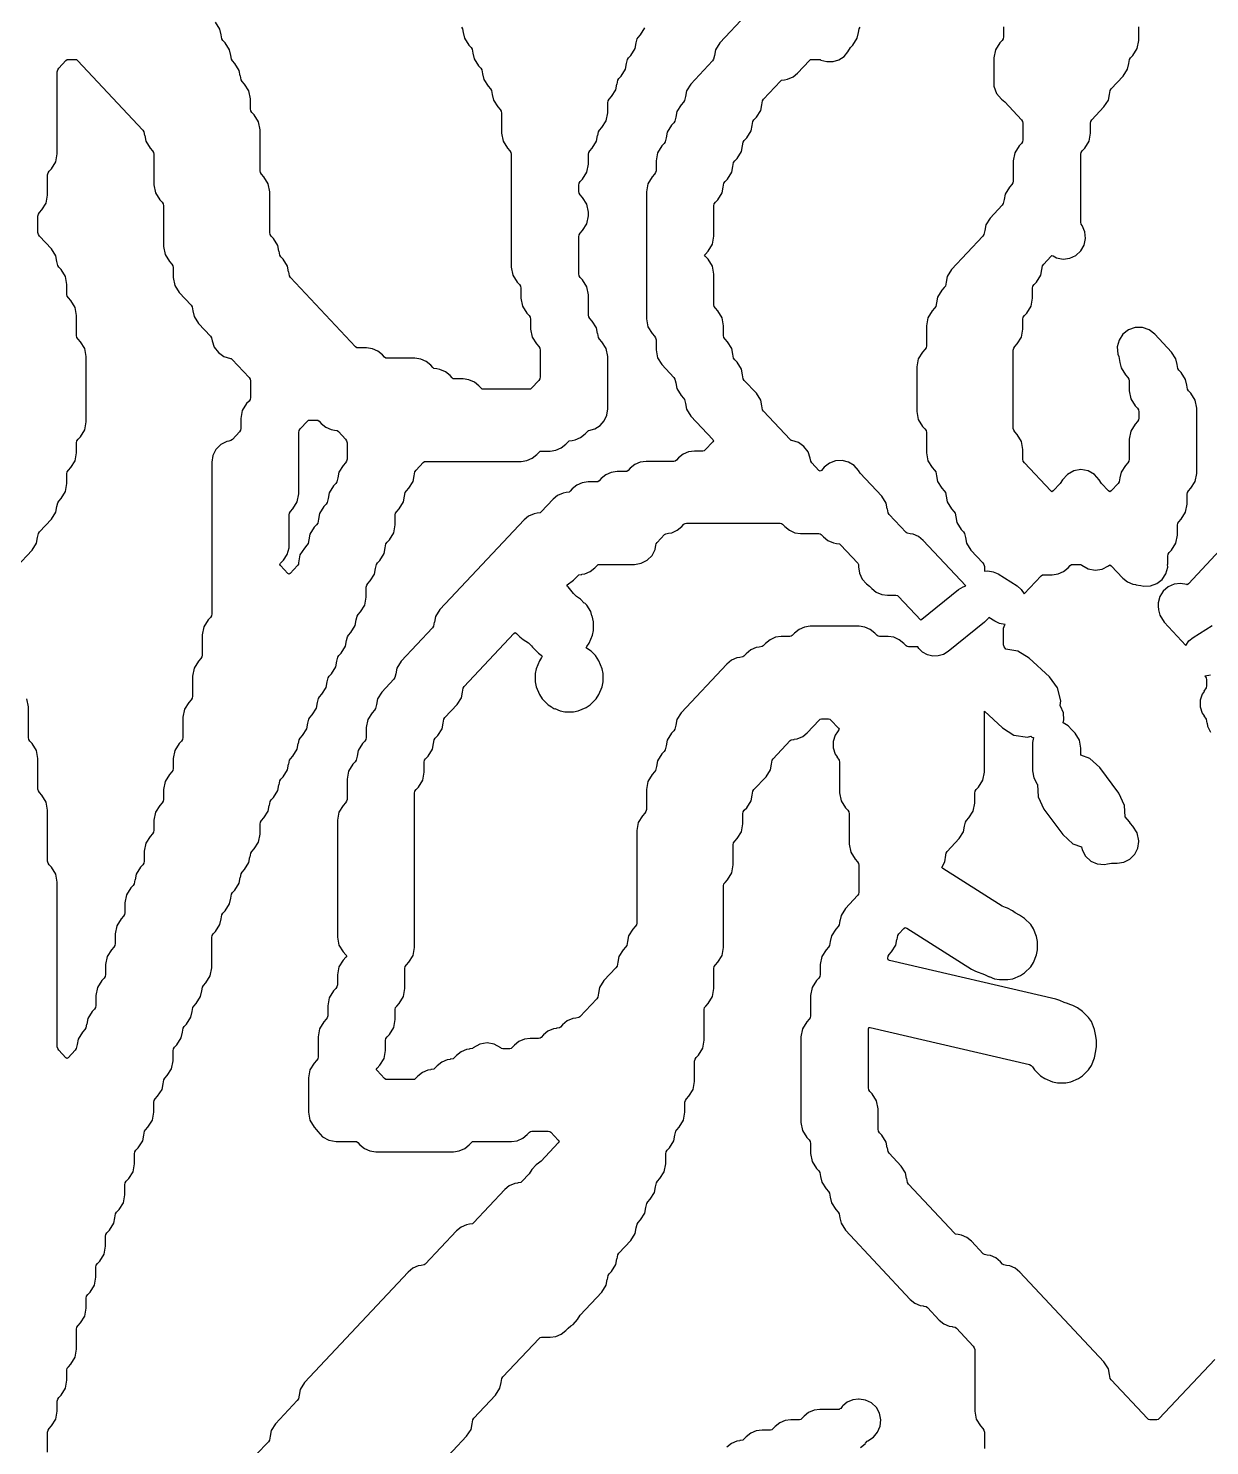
# Model space of a CAD drawing. Header units: millimetres. Extents: x 10 to 410, y 18 to 283.
# Drawn here: x 100.53 to 127.69, y 52.5 to 85.07 of the extents above; entities that cross this region are included whole.
import ezdxf

# ---------------------------------------------------------------- set-up
doc = ezdxf.new("R2010")
doc.units = ezdxf.units.MM
doc.layers.add('CUT', color=1, linetype='Continuous')

msp = doc.modelspace()

# ---------------------------------------------------------------- linework, layer by layer
at = {"layer": 'CUT'}
for points in [[(117.0336, 85.3811), (116.4292, 84.7362), (116.329, 84.5781), (116.3043, 84.4485), (116.3028, 84.4488), (116.2856, 84.3585), (116.2617, 84.3207), (115.7633, 83.7891), (115.6631, 83.631), (115.6384, 83.5013), (115.6369, 83.5016), (115.6197, 83.4113), (115.5958, 83.3736), (115.5413, 83.3155), (115.4411, 83.1574), (115.4164, 83.0278), (115.4149, 83.028), (115.3977, 82.9378), (115.3738, 82.9), (115.3194, 82.8419), (115.2192, 82.6838), (115.1945, 82.5542), (115.193, 82.5545), (115.1758, 82.4642), (115.1519, 82.4264), (115.0974, 82.3683), (114.9972, 82.2103), (114.9622, 82.0264), (114.9622, 81.7977), (114.9538, 81.7538), (114.9299, 81.7161), (114.8754, 81.658), (114.7753, 81.4999), (114.7402, 81.316), (114.7402, 78.3964), (114.7753, 78.2126), (114.8754, 78.0545), (114.9299, 77.9964), (114.9538, 77.9586), (114.9622, 77.9147), (114.9622, 77.6861), (114.9972, 77.5022), (115.0974, 77.3441), (115.3738, 77.0492), (115.3977, 77.0115), (115.4149, 76.9212), (115.4164, 76.9215), (115.4411, 76.7919), (115.5413, 76.6338), (115.5958, 76.5757), (115.6197, 76.5379), (115.6369, 76.4476), (115.6384, 76.4479), (115.6631, 76.3183), (115.7633, 76.1602), (116.2681, 75.6216), (116.2871, 75.5941), (116.2681, 75.5666), (116.0953, 75.3822), (116.0701, 75.3617), (116.0379, 75.3573), (115.8447, 75.3573), (115.7101, 75.3388), (115.5854, 75.2848), (115.4799, 75.1992), (115.4294, 75.1454), (115.4042, 75.1249), (115.372, 75.1205), (114.7349, 75.1205), (114.6003, 75.102), (114.4756, 75.048), (114.3701, 74.9625), (114.3196, 74.9086), (114.2944, 74.8881), (114.2622, 74.8837), (114.069, 74.8837), (113.9344, 74.8653), (113.8098, 74.8112), (113.7042, 74.7257), (113.6538, 74.6718), (113.6285, 74.6514), (113.5963, 74.6469), (113.4031, 74.6469), (113.2685, 74.6285), (113.1439, 74.5745), (113.0384, 74.4889), (112.9879, 74.435), (112.9626, 74.4146), (112.8966, 74.4055), (112.8972, 74.4016), (112.8246, 74.3917), (112.7, 74.3377), (112.5944, 74.2521), (112.322, 73.9615), (112.2968, 73.941), (112.2307, 73.9319), (112.2313, 73.9281), (112.1587, 73.9181), (112.0341, 73.8641), (111.9286, 73.7785), (109.9923, 71.713), (109.8921, 71.5549), (109.8674, 71.4252), (109.866, 71.4255), (109.8488, 71.3352), (109.8248, 71.2975), (109.1045, 70.529), (109.0043, 70.3709), (108.9796, 70.2413), (108.9781, 70.2416), (108.9609, 70.1513), (108.937, 70.1135), (108.6606, 69.8187), (108.5604, 69.6606), (108.5357, 69.5309), (108.5342, 69.5312), (108.517, 69.4409), (108.4931, 69.4032), (108.4386, 69.3451), (108.3384, 69.187), (108.3034, 69.0031), (108.3034, 68.7745), (108.295, 68.7306), (108.2711, 68.6928), (108.2166, 68.6347), (108.1165, 68.4766), (108.0918, 68.347), (108.0903, 68.3473), (108.0731, 68.257), (108.0492, 68.2193), (107.9947, 68.1612), (107.8945, 68.0031), (107.8595, 67.8192), (107.8595, 67.3538), (107.8511, 67.3099), (107.8272, 67.2721), (107.7727, 67.214), (107.6725, 67.0559), (107.6375, 66.8721), (107.6375, 64.1892), (107.6725, 64.0054), (107.7727, 63.8473), (107.8337, 63.7823), (107.8526, 63.7548), (107.8337, 63.7272), (107.7727, 63.6622), (107.6725, 63.5041), (107.6375, 63.3203), (107.6375, 63.0916), (107.6292, 63.0477), (107.6052, 63.01), (107.5508, 62.9519), (107.4506, 62.7938), (107.4156, 62.6099), (107.4156, 62.3812), (107.4072, 62.3373), (107.3833, 62.2996), (107.3288, 62.2415), (107.2286, 62.0834), (107.1936, 61.8995), (107.1936, 61.4341), (107.1852, 61.3902), (107.1613, 61.3525), (107.1069, 61.2943), (107.0067, 61.1363), (106.9716, 60.9524), (106.9716, 60.1639), (107.0067, 59.98), (107.1069, 59.8219), (107.1613, 59.7638), (107.1859, 59.725), (107.2975, 59.6009), (107.4437, 59.5204), (107.6083, 59.4926), (108.0473, 59.4926), (108.0795, 59.4882), (108.1048, 59.4677), (108.1552, 59.4139), (108.2608, 59.3283), (108.3854, 59.2743), (108.52, 59.2558), (110.3064, 59.2558), (110.441, 59.2743), (110.5656, 59.3283), (110.6712, 59.4139), (110.7216, 59.4677), (110.7469, 59.4882), (110.7791, 59.4926), (111.6381, 59.4926), (111.7727, 59.5111), (111.8974, 59.5651), (112.0029, 59.6507), (112.0534, 59.7045), (112.0786, 59.725), (112.1108, 59.7294), (112.4865, 59.7294), (112.5187, 59.725), (112.544, 59.7045), (112.7168, 59.5201), (112.7357, 59.4926), (112.7168, 59.4651), (112.322, 59.0439), (112.2609, 58.9944), (112.2046, 58.9592), (112.1072, 58.8468), (112.0444, 58.7478), (111.8781, 58.5704), (111.8528, 58.5499), (111.7868, 58.5408), (111.7874, 58.5369), (111.7148, 58.527), (111.5902, 58.473), (111.4846, 58.3874), (110.7683, 57.6232), (110.743, 57.6027), (110.677, 57.5937), (110.6776, 57.5898), (110.605, 57.5798), (110.4804, 57.5258), (110.3748, 57.4403), (109.6585, 56.6761), (109.6332, 56.6556), (109.5672, 56.6465), (109.5678, 56.6427), (109.4952, 56.6327), (109.3706, 56.5787), (109.265, 56.4931), (106.8849, 53.954), (106.7847, 53.7959), (106.76, 53.6662), (106.7585, 53.6665), (106.7413, 53.5762), (106.7174, 53.5385), (106.219, 53.0068), (106.1188, 52.8487), (106.0941, 52.7191), (106.0926, 52.7194), (106.0754, 52.6291), (106.0515, 52.5914), (105.7751, 52.2965)], [(100.9787, 52.3499), (100.9787, 52.8154), (100.9871, 52.8593), (101.011, 52.897), (101.0655, 52.9551), (101.1657, 53.1132), (101.2007, 53.2971), (101.2007, 53.5257), (101.2091, 53.5696), (101.233, 53.6074), (101.2874, 53.6655), (101.3876, 53.8236), (101.4226, 54.0074), (101.4226, 54.2361), (101.431, 54.28), (101.4549, 54.3177), (101.5094, 54.3758), (101.6096, 54.5339), (101.6446, 54.7178), (101.6446, 55.1832), (101.653, 55.2271), (101.6769, 55.2649), (101.7314, 55.323), (101.8315, 55.4811), (101.8666, 55.6649), (101.8666, 55.8936), (101.8749, 55.9375), (101.8989, 55.9752), (101.9533, 56.0333), (102.0535, 56.1914), (102.0885, 56.3753), (102.0885, 56.604), (102.0969, 56.6479), (102.1208, 56.6856), (102.1753, 56.7437), (102.2755, 56.9018), (102.3105, 57.0857), (102.3105, 57.3143), (102.3189, 57.3582), (102.3428, 57.396), (102.3972, 57.4541), (102.4974, 57.6122), (102.5221, 57.7418), (102.5236, 57.7415), (102.5408, 57.8318), (102.5647, 57.8695), (102.6192, 57.9276), (102.7194, 58.0857), (102.7544, 58.2696), (102.7544, 58.4982), (102.7628, 58.5421), (102.7867, 58.5799), (102.8412, 58.638), (102.9413, 58.7961), (102.9764, 58.9799), (102.9764, 59.2086), (102.9847, 59.2525), (103.0087, 59.2903), (103.0631, 59.3484), (103.1633, 59.5065), (103.188, 59.6361), (103.1895, 59.6358), (103.2067, 59.7261), (103.2306, 59.7638), (103.2851, 59.8219), (103.3853, 59.98), (103.4203, 60.1639), (103.4203, 60.3925), (103.4287, 60.4364), (103.4526, 60.4742), (103.507, 60.5323), (103.6072, 60.6904), (103.6319, 60.82), (103.6334, 60.8197), (103.6506, 60.91), (103.6745, 60.9478), (103.729, 61.0059), (103.8292, 61.164), (103.8642, 61.3478), (103.8642, 61.5765), (103.8726, 61.6204), (103.8965, 61.6581), (103.951, 61.7162), (104.0511, 61.8743), (104.0758, 62.004), (104.0773, 62.0037), (104.0945, 62.0939), (104.1185, 62.1317), (104.1729, 62.1898), (104.2731, 62.3479), (104.2978, 62.4775), (104.2993, 62.4772), (104.3165, 62.5675), (104.3404, 62.6053), (104.3949, 62.6634), (104.4951, 62.8215), (104.5198, 62.9511), (104.5212, 62.9508), (104.5384, 63.0411), (104.5624, 63.0788), (104.6168, 63.1369), (104.717, 63.295), (104.752, 63.4789), (104.752, 64.1811), (104.7604, 64.225), (104.7843, 64.2628), (104.8388, 64.3209), (104.939, 64.479), (104.9637, 64.6086), (104.9652, 64.6083), (104.9824, 64.6986), (105.0063, 64.7363), (105.0608, 64.7944), (105.1609, 64.9525), (105.1856, 65.0822), (105.1871, 65.0819), (105.2043, 65.1722), (105.2282, 65.2099), (105.2827, 65.268), (105.3829, 65.4261), (105.4076, 65.5558), (105.4091, 65.5555), (105.4263, 65.6457), (105.4502, 65.6835), (105.5047, 65.7416), (105.6049, 65.8997), (105.6296, 66.0293), (105.631, 66.029), (105.6482, 66.1193), (105.6722, 66.1571), (105.7266, 66.2152), (105.8268, 66.3733), (105.8618, 66.5571), (105.8618, 66.7858), (105.8702, 66.8297), (105.8941, 66.8674), (105.9486, 66.9255), (106.0488, 67.0836), (106.0735, 67.2133), (106.075, 67.213), (106.0922, 67.3032), (106.1161, 67.341), (106.1706, 67.3991), (106.2707, 67.5572), (106.2954, 67.6868), (106.2969, 67.6865), (106.3141, 67.7768), (106.338, 67.8146), (106.3925, 67.8727), (106.4927, 68.0308), (106.5174, 68.1604), (106.5189, 68.1601), (106.5361, 68.2504), (106.56, 68.2881), (106.6145, 68.3462), (106.7147, 68.5043), (106.7394, 68.634), (106.7408, 68.6337), (106.758, 68.724), (106.782, 68.7617), (106.8364, 68.8198), (106.9366, 68.9779), (106.9613, 69.1075), (106.9628, 69.1073), (106.98, 69.1975), (107.0039, 69.2353), (107.0584, 69.2934), (107.1586, 69.4515), (107.1833, 69.5811), (107.1848, 69.5808), (107.202, 69.6711), (107.2259, 69.7089), (107.2803, 69.767), (107.3805, 69.9251), (107.4052, 70.0547), (107.4067, 70.0544), (107.4239, 70.1447), (107.4478, 70.1824), (107.5023, 70.2405), (107.6025, 70.3986), (107.6272, 70.5283), (107.6287, 70.528), (107.6459, 70.6183), (107.6698, 70.656), (107.7243, 70.7141), (107.8244, 70.8722), (107.8491, 71.0018), (107.8506, 71.0016), (107.8678, 71.0918), (107.8918, 71.1296), (107.9462, 71.1877), (108.0464, 71.3458), (108.0711, 71.4754), (108.0726, 71.4751), (108.0898, 71.5654), (108.1137, 71.6032), (108.1682, 71.6613), (108.2684, 71.8193), (108.3034, 72.0032), (108.3034, 72.2319), (108.3118, 72.2758), (108.3357, 72.3135), (108.3901, 72.3716), (108.4903, 72.5297), (108.515, 72.6593), (108.5165, 72.6591), (108.5337, 72.7493), (108.5576, 72.7871), (108.6121, 72.8452), (108.7123, 73.0033), (108.737, 73.1329), (108.7385, 73.1326), (108.7557, 73.2229), (108.7796, 73.2607), (108.8341, 73.3188), (108.9342, 73.4769), (108.9693, 73.6607), (108.9693, 73.8894), (108.9776, 73.9333), (109.0016, 73.971), (109.056, 74.0291), (109.1562, 74.1872), (109.1809, 74.3169), (109.1824, 74.3166), (109.1996, 74.4068), (109.2235, 74.4446), (109.278, 74.5027), (109.3782, 74.6608), (109.4029, 74.7904), (109.4044, 74.7901), (109.4216, 74.8804), (109.4455, 74.9182), (109.6118, 75.0956), (109.6371, 75.1161), (109.6693, 75.1205), (111.8601, 75.1205), (111.9947, 75.139), (112.1193, 75.193), (112.2249, 75.2786), (112.2753, 75.3324), (112.3006, 75.3529), (112.3328, 75.3573), (112.526, 75.3573), (112.6606, 75.3758), (112.7852, 75.4298), (112.8907, 75.5153), (112.9412, 75.5692), (112.9665, 75.5897), (113.0325, 75.5987), (113.032, 75.6026), (113.1045, 75.6125), (113.2291, 75.6666), (113.3347, 75.7521), (113.3851, 75.806), (113.4104, 75.8264), (113.4203, 75.8278), (113.5577, 75.8673), (113.6783, 75.944), (113.7723, 76.0518), (113.832, 76.1817), (113.8524, 76.3232), (113.8524, 77.5275), (113.8174, 77.7113), (113.7172, 77.8694), (113.6627, 77.9275), (113.6388, 77.9653), (113.6216, 78.0555), (113.6201, 78.0552), (113.5954, 78.1849), (113.4952, 78.343), (113.4408, 78.4011), (113.4168, 78.4388), (113.4085, 78.4827), (113.4085, 78.9482), (113.3734, 79.132), (113.2733, 79.2901), (113.2188, 79.3482), (113.1949, 79.386), (113.1865, 79.4299), (113.1865, 80.2826), (113.1949, 80.3265), (113.2188, 80.3643), (113.2733, 80.4224), (113.3734, 80.5804), (113.4085, 80.7643), (113.4085, 80.8425), (113.3734, 81.0263), (113.2733, 81.1844), (113.2188, 81.2425), (113.1949, 81.2803), (113.1865, 81.3242), (113.1865, 81.4665), (113.1949, 81.5104), (113.2188, 81.5482), (113.2733, 81.6063), (113.3734, 81.7644), (113.4085, 81.9482), (113.4085, 82.1769), (113.4168, 82.2208), (113.4408, 82.2585), (113.4952, 82.3166), (113.5954, 82.4747), (113.6201, 82.6044), (113.6216, 82.6041), (113.6388, 82.6944), (113.6627, 82.7321), (113.7172, 82.7902), (113.8174, 82.9483), (113.8524, 83.1322), (113.8524, 83.3608), (113.8608, 83.4047), (113.8847, 83.4425), (113.9391, 83.5006), (114.0393, 83.6587), (114.064, 83.7883), (114.0655, 83.788), (114.0827, 83.8783), (114.1066, 83.916), (114.1611, 83.9742), (114.2613, 84.1322), (114.286, 84.2619), (114.2875, 84.2616), (114.3047, 84.3519), (114.3286, 84.3896), (114.3831, 84.4477), (114.4832, 84.6058), (114.5079, 84.7355), (114.5094, 84.7352), (114.5266, 84.8254), (114.5506, 84.8632), (114.605, 84.9213), (114.7052, 85.0794)], [(110.4907, 85.1), (110.5146, 85.0622), (110.5318, 84.972), (110.5333, 84.9722), (110.558, 84.8426), (110.6582, 84.6845), (110.7127, 84.6264), (110.7366, 84.5887), (110.7538, 84.4984), (110.7553, 84.4987), (110.78, 84.369), (110.8802, 84.2109), (110.9346, 84.1528), (110.9585, 84.1151), (110.9757, 84.0248), (110.9772, 84.0251), (111.0019, 83.8955), (111.1021, 83.7374), (111.1566, 83.6793), (111.1805, 83.6415), (111.1977, 83.5512), (111.1992, 83.5515), (111.2239, 83.4219), (111.3241, 83.2638), (111.3785, 83.2057), (111.4025, 83.1679), (111.4108, 83.124), (111.4108, 82.6586), (111.4459, 82.4747), (111.546, 82.3166), (111.6005, 82.2585), (111.6244, 82.2208), (111.6328, 82.1769), (111.6328, 79.5804), (111.6678, 79.3965), (111.768, 79.2384), (111.8225, 79.1803), (111.8464, 79.1426), (111.8548, 79.0987), (111.8548, 78.87), (111.8898, 78.6862), (111.99, 78.5281), (112.0444, 78.47), (112.0683, 78.4322), (112.0767, 78.3883), (112.0767, 78.1597), (112.1117, 77.9758), (112.2119, 77.8177), (112.2664, 77.7596), (112.2903, 77.7219), (112.2987, 77.678), (112.2987, 77.062), (112.2903, 77.0181), (112.2664, 76.9804), (112.1, 76.8029), (112.0748, 76.7824), (112.0426, 76.778), (111.001, 76.778), (110.9688, 76.7824), (110.9436, 76.8029), (110.8931, 76.8567), (110.7876, 76.9423), (110.6629, 76.9963), (110.5283, 77.0148), (110.3352, 77.0148), (110.3029, 77.0192), (110.2777, 77.0397), (110.2272, 77.0935), (110.1217, 77.1791), (109.997, 77.2331), (109.9245, 77.2431), (109.925, 77.2469), (109.859, 77.256), (109.8338, 77.2765), (109.7833, 77.3303), (109.6778, 77.4159), (109.5531, 77.4699), (109.4185, 77.4884), (108.7814, 77.4884), (108.7492, 77.4928), (108.724, 77.5133), (108.6735, 77.5671), (108.568, 77.6527), (108.4433, 77.7067), (108.3087, 77.7252), (108.1156, 77.7252), (108.0834, 77.7296), (108.0581, 77.7501), (106.56, 79.3482), (106.5361, 79.386), (106.5189, 79.4762), (106.5174, 79.476), (106.4927, 79.6056), (106.3925, 79.7637), (106.338, 79.8218), (106.3141, 79.8595), (106.2969, 79.9498), (106.2954, 79.9495), (106.2707, 80.0792), (106.1706, 80.2373), (106.1161, 80.2954), (106.0922, 80.3331), (106.0838, 80.377), (106.0838, 81.316), (106.0488, 81.4999), (105.9486, 81.658), (105.8941, 81.7161), (105.8702, 81.7538), (105.8618, 81.7977), (105.8618, 82.7368), (105.8268, 82.9206), (105.7266, 83.0787), (105.6722, 83.1368), (105.6482, 83.1746), (105.6399, 83.2185), (105.6399, 83.4471), (105.6049, 83.631), (105.5047, 83.7891), (105.4502, 83.8472), (105.4263, 83.8849), (105.4091, 83.9752), (105.4076, 83.9749), (105.3829, 84.1045), (105.2827, 84.2626), (105.2282, 84.3207), (105.2043, 84.3585), (105.1871, 84.4488), (105.1856, 84.4485), (105.1609, 84.5781), (105.0608, 84.7362), (105.0063, 84.7943), (104.9824, 84.8321), (104.9652, 84.9223), (104.9637, 84.922), (104.939, 85.0517), (104.8388, 85.2098)], [(127.8036, 54.4856), (126.5274, 53.1243), (126.5022, 53.1038), (126.47, 53.0994), (126.3163, 53.0994), (126.284, 53.1038), (126.2588, 53.1243), (125.4266, 54.0121), (125.4027, 54.0498), (125.3855, 54.1401), (125.384, 54.1398), (125.3593, 54.2694), (125.2591, 54.4275), (123.3228, 56.4931), (123.2173, 56.5787), (123.0927, 56.6327), (123.0201, 56.6427), (123.0207, 56.6465), (122.9546, 56.6556), (122.9294, 56.6761), (122.8789, 56.7299), (122.7734, 56.8155), (122.6487, 56.8695), (122.5762, 56.8794), (122.5767, 56.8833), (122.5107, 56.8924), (122.4855, 56.9128), (122.2131, 57.2035), (122.1075, 57.2891), (121.9829, 57.3431), (121.9103, 57.353), (121.9109, 57.3569), (121.8448, 57.3659), (121.8196, 57.3864), (120.7654, 58.511), (120.7415, 58.5488), (120.7243, 58.639), (120.7228, 58.6388), (120.6981, 58.7684), (120.5979, 58.9265), (120.3215, 59.2214), (120.2976, 59.2591), (120.2804, 59.3494), (120.2789, 59.3491), (120.2542, 59.4787), (120.154, 59.6368), (120.0995, 59.6949), (120.0756, 59.7327), (120.0673, 59.7766), (120.0673, 60.242), (120.0322, 60.4259), (119.932, 60.584), (119.8776, 60.6421), (119.8537, 60.6798), (119.8453, 60.7237), (119.8453, 62.0818), (119.8501, 62.1134), (119.8819, 62.1109), (123.5452, 61.2597), (123.5861, 61.2416), (123.6174, 61.2097), (123.6636, 61.1407), (123.8015, 61.0027), (123.8957, 60.9398), (124.0759, 60.8652), (124.1869, 60.8431), (124.382, 60.8431), (124.4931, 60.8652), (124.6733, 60.9398), (124.7675, 61.0027), (124.9054, 61.1407), (124.9683, 61.2348), (125.043, 61.4151), (125.0749, 61.5754), (125.0845, 61.6729), (125.0845, 61.8112), (125.0749, 61.9088), (125.043, 62.0691), (124.9683, 62.2493), (124.9054, 62.3435), (124.7675, 62.4814), (124.6468, 62.562), (124.5397, 62.6163), (124.4732, 62.6404), (124.4724, 62.6381), (124.4208, 62.6637), (124.3416, 62.6856), (124.2423, 62.7305), (124.1495, 62.7619), (120.3302, 63.6494), (120.2955, 63.6639), (120.2892, 63.7009), (120.2892, 63.7075), (120.2976, 63.7514), (120.3215, 63.7892), (120.376, 63.8473), (120.4761, 64.0054), (120.5008, 64.135), (120.5023, 64.1347), (120.5195, 64.225), (120.5435, 64.2628), (120.6599, 64.387), (120.6906, 64.4101), (120.7261, 64.3954), (122.2152, 63.4529), (122.3027, 63.4089), (122.5117, 63.3284), (122.512, 63.3282), (122.5161, 63.3255), (122.6205, 63.2769), (122.6234, 63.283), (122.7441, 63.233), (122.8552, 63.2109), (123.0503, 63.2109), (123.1613, 63.233), (123.3416, 63.3077), (123.4357, 63.3706), (123.5737, 63.5086), (123.6366, 63.6027), (123.7112, 63.7829), (123.7333, 63.894), (123.7333, 64.0891), (123.7112, 64.2001), (123.6366, 64.3804), (123.5737, 64.4745), (123.4357, 64.6125), (123.315, 64.6931), (123.2165, 64.743), (123.154, 64.7908), (123.1532, 64.7898), (123.0404, 64.8561), (122.9947, 64.8677), (122.9205, 64.9001), (121.5559, 65.7637), (121.532, 65.7843), (121.5982, 65.9196), (121.621, 66.0689), (121.621, 66.0754), (121.6293, 66.1193), (121.6533, 66.1571), (121.9297, 66.452), (122.0299, 66.61), (122.0546, 66.7397), (122.0561, 66.7394), (122.0733, 66.8297), (122.0972, 66.8674), (122.1516, 66.9255), (122.2518, 67.0836), (122.2869, 67.2675), (122.2869, 67.4961), (122.2952, 67.54), (122.3191, 67.5778), (122.3736, 67.6359), (122.4738, 67.794), (122.5088, 67.9778), (122.5088, 69.3764), (122.9238, 68.9946), (123.1903, 68.8321), (123.4987, 68.784), (123.5768, 68.8029), (123.6034, 68.7825), (123.6369, 68.7712), (123.6186, 68.6585), (123.6186, 68.0113), (123.6456, 67.8493), (123.7236, 67.7048), (123.7305, 67.6984), (123.7439, 67.4141), (123.8768, 67.1317), (124.3105, 66.5445), (124.5413, 66.3344), (124.7438, 66.2615), (124.7554, 66.1918), (124.8334, 66.0473), (124.954, 65.9359), (125.1042, 65.8695), (125.2678, 65.8554), (125.3433, 65.8742), (125.4284, 65.8858), (125.5602, 65.8858), (125.7147, 65.9103), (125.8541, 65.9813), (125.9647, 66.0919), (126.0357, 66.2313), (126.0602, 66.3858), (126.0602, 66.3985), (126.0251, 66.5823), (125.925, 66.7404), (125.8705, 66.7985), (125.8459, 66.8374), (125.7427, 66.9521), (125.7304, 67.2126), (125.5975, 67.495), (125.1639, 68.0822), (124.933, 68.2923), (124.7284, 68.3659), (124.7284, 68.5296), (124.6934, 68.7134), (124.5932, 68.8715), (124.522, 68.9474), (124.4345, 69.046), (124.3193, 69.1124), (124.3365, 69.1781), (124.3246, 69.341), (124.2609, 69.4914), (124.254, 69.5022), (124.248, 69.5091), (124.2648, 69.6165), (124.1912, 69.9199), (124.0072, 70.172), (123.5426, 70.5995), (123.2761, 70.7619), (123.0032, 70.8045), (122.985, 70.8239), (122.9611, 70.8617), (122.9527, 70.9056), (122.9527, 71.2847), (122.9611, 71.3286), (122.9827, 71.3627), (122.9868, 71.3721), (122.9837, 71.3718), (122.8602, 71.3932), (122.7465, 71.4458), (122.6096, 71.5323), (122.6023, 71.5189), (122.5159, 71.4282), (121.6747, 70.7492), (121.5677, 70.6839), (121.4475, 70.6485), (121.3223, 70.6454), (121.2005, 70.6749), (121.0904, 70.7348), (120.9997, 70.8212), (120.977, 70.8584), (120.7673, 70.8584), (120.7351, 70.8628), (120.7098, 70.8832), (120.6593, 70.9371), (120.5538, 71.0227), (120.4291, 71.0767), (120.2945, 71.0951), (120.1014, 71.0951), (120.0692, 71.0996), (120.0439, 71.12), (119.9935, 71.1739), (119.8879, 71.2595), (119.7633, 71.3135), (119.6287, 71.3319), (118.5082, 71.3319), (118.3736, 71.3135), (118.2489, 71.2595), (118.1434, 71.1739), (118.093, 71.12), (118.0677, 71.0996), (118.0355, 71.0951), (117.8423, 71.0951), (117.7077, 71.0767), (117.5831, 71.0227), (117.4775, 70.9371), (117.4271, 70.8832), (117.4018, 70.8628), (117.3358, 70.8537), (117.3363, 70.8498), (117.2638, 70.8399), (117.1392, 70.7859), (117.0336, 70.7003), (116.9832, 70.6465), (116.9579, 70.626), (116.8919, 70.6169), (116.8924, 70.6131), (116.8199, 70.6031), (116.6952, 70.5491), (116.5897, 70.4635), (115.5413, 69.3451), (115.4411, 69.187), (115.4164, 69.0574), (115.4149, 69.0576), (115.3977, 68.9674), (115.3738, 68.9296), (115.3194, 68.8715), (115.2192, 68.7134), (115.1945, 68.5838), (115.193, 68.5841), (115.1758, 68.4938), (115.1519, 68.456), (115.0974, 68.3979), (114.9972, 68.2398), (114.9725, 68.1102), (114.971, 68.1105), (114.9538, 68.0202), (114.9299, 67.9825), (114.8754, 67.9244), (114.7753, 67.7663), (114.7402, 67.5824), (114.7402, 67.117), (114.7319, 67.0731), (114.7079, 67.0353), (114.6535, 66.9772), (114.5533, 66.8191), (114.5183, 66.6353), (114.5183, 64.5123), (114.5099, 64.4684), (114.486, 64.4307), (114.4315, 64.3726), (114.3313, 64.2145), (114.3066, 64.0848), (114.3051, 64.0851), (114.2879, 63.9949), (114.264, 63.9571), (114.2096, 63.899), (114.1094, 63.7409), (114.0847, 63.6113), (114.0832, 63.6116), (114.066, 63.5213), (114.0421, 63.4835), (113.7656, 63.1886), (113.6655, 63.0305), (113.6408, 62.9009), (113.6393, 62.9012), (113.6221, 62.8109), (113.5981, 62.7732), (113.2098, 62.3589), (113.1846, 62.3385), (113.1186, 62.3294), (113.1191, 62.3255), (113.0466, 62.3156), (112.9219, 62.2616), (112.8164, 62.176), (112.7659, 62.1221), (112.7407, 62.1017), (112.6747, 62.0926), (112.6752, 62.0887), (112.6027, 62.0788), (112.478, 62.0248), (112.3725, 61.9392), (112.322, 61.8854), (112.2968, 61.8649), (112.2645, 61.8605), (112.0714, 61.8605), (111.9368, 61.842), (111.8121, 61.788), (111.7066, 61.7024), (111.6561, 61.6486), (111.6309, 61.6281), (111.5987, 61.6237), (111.445, 61.6237), (111.4127, 61.6281), (111.3928, 61.6442), (111.245, 61.7272), (111.0779, 61.7559), (110.9108, 61.7272), (110.7629, 61.6442), (110.743, 61.6281), (110.677, 61.619), (110.6776, 61.6152), (110.605, 61.6052), (110.4804, 61.5512), (110.3748, 61.4656), (110.3244, 61.4118), (110.2991, 61.3913), (110.2331, 61.3823), (110.2336, 61.3784), (110.1611, 61.3684), (110.0364, 61.3144), (109.9309, 61.2288), (109.8805, 61.175), (109.8552, 61.1545), (109.7892, 61.1455), (109.7897, 61.1416), (109.7172, 61.1316), (109.5925, 61.0776), (109.487, 60.9921), (109.4365, 60.9382), (109.4113, 60.9177), (109.3791, 60.9133), (108.7814, 60.9133), (108.7492, 60.9177), (108.724, 60.9382), (108.5512, 61.1226), (108.5322, 61.1501), (108.5512, 61.1776), (108.6121, 61.2427), (108.7123, 61.4007), (108.7473, 61.5846), (108.7473, 61.8133), (108.7557, 61.8572), (108.7796, 61.8949), (108.8341, 61.953), (108.9342, 62.1111), (108.9693, 62.295), (108.9693, 62.5236), (108.9776, 62.5675), (109.0016, 62.6053), (109.056, 62.6634), (109.1562, 62.8215), (109.1912, 63.0053), (109.1912, 63.4708), (109.1996, 63.5147), (109.2235, 63.5524), (109.278, 63.6105), (109.3782, 63.7686), (109.4132, 63.9525), (109.4132, 67.4961), (109.4216, 67.54), (109.4455, 67.5778), (109.4999, 67.6359), (109.6001, 67.794), (109.6352, 67.9778), (109.6352, 68.2065), (109.6435, 68.2504), (109.6674, 68.2881), (109.7219, 68.3462), (109.8221, 68.5043), (109.8468, 68.634), (109.8483, 68.6337), (109.8655, 68.724), (109.8894, 68.7617), (109.9439, 68.8198), (110.044, 68.9779), (110.0687, 69.1075), (110.0702, 69.1073), (110.0874, 69.1975), (110.1114, 69.2353), (110.3878, 69.5302), (110.488, 69.6883), (110.5127, 69.8179), (110.5142, 69.8176), (110.5314, 69.9079), (110.5553, 69.9456), (111.6968, 71.1634), (111.7241, 71.1846), (111.7525, 71.1648), (111.8342, 71.0861), (111.9111, 71.0253), (112.03, 70.949), (112.1021, 70.8783), (112.1217, 70.8489), (112.2596, 70.711), (112.3219, 70.6693), (112.3472, 70.646), (112.3328, 70.6148), (112.2807, 70.5368), (112.206, 70.3566), (112.184, 70.2455), (112.184, 70.0504), (112.206, 69.9394), (112.2807, 69.7592), (112.3436, 69.665), (112.4567, 69.5519), (112.4566, 69.5517), (112.4605, 69.5481), (112.4816, 69.5271), (112.5206, 69.5009), (112.5225, 69.5037), (112.5591, 69.4795), (112.5571, 69.4766), (112.5757, 69.4641), (112.5937, 69.4567), (112.6145, 69.443), (112.6341, 69.4344), (112.6362, 69.4391), (112.7559, 69.3895), (112.867, 69.3674), (113.0621, 69.3674), (113.1732, 69.3895), (113.3534, 69.4641), (113.4475, 69.5271), (113.5855, 69.665), (113.6484, 69.7592), (113.7231, 69.9394), (113.7451, 70.0504), (113.7451, 70.2455), (113.7231, 70.3566), (113.6484, 70.5368), (113.5691, 70.6555), (113.4745, 70.761), (113.3661, 70.8282), (113.36, 70.8339), (113.3744, 70.8652), (113.4264, 70.9431), (113.5011, 71.1233), (113.5232, 71.2344), (113.5232, 71.4295), (113.4955, 71.5687), (113.4885, 71.5673), (113.4653, 71.6685), (113.3699, 71.8152), (113.319, 71.8695), (113.3138, 71.8646), (113.2256, 71.9529), (113.1319, 72.0155), (113.0661, 72.0801), (113.008, 72.1635), (112.9445, 72.2381), (112.9288, 72.2533), (112.9105, 72.277), (112.9198, 72.2815), (113.0693, 72.3908), (113.1632, 72.491), (113.1884, 72.5114), (113.2544, 72.5205), (113.2539, 72.5244), (113.3264, 72.5343), (113.4511, 72.5883), (113.5566, 72.6739), (113.6071, 72.7277), (113.6323, 72.7482), (113.6646, 72.7526), (114.4678, 72.7526), (114.6224, 72.7771), (114.7617, 72.8481), (114.8724, 72.9588), (114.9434, 73.0981), (114.959, 73.197), (114.9673, 73.2237), (114.988, 73.2537), (115.1608, 73.4381), (115.1861, 73.4586), (115.2521, 73.4676), (115.2515, 73.4715), (115.3241, 73.4815), (115.4487, 73.5355), (115.5543, 73.6211), (115.6047, 73.6749), (115.63, 73.6954), (115.6622, 73.6998), (117.8135, 73.6998), (117.8457, 73.6954), (117.871, 73.6749), (117.9215, 73.6211), (118.027, 73.5355), (118.1517, 73.4815), (118.2863, 73.463), (118.7014, 73.463), (118.7336, 73.4586), (118.7588, 73.4381), (118.8093, 73.3843), (118.9148, 73.2987), (119.0395, 73.2447), (119.112, 73.2347), (119.1115, 73.2309), (119.1775, 73.2218), (119.2028, 73.2013), (119.5975, 72.7802), (119.6177, 72.7509), (119.6177, 72.696), (119.6395, 72.5499), (119.703, 72.4166), (119.8027, 72.3076), (119.8686, 72.2542), (119.9191, 72.2003), (120.0246, 72.1148), (120.1493, 72.0607), (120.2839, 72.0423), (120.4771, 72.0423), (120.5093, 72.0379), (120.5345, 72.0174), (121.0472, 71.4705), (121.0717, 71.4962), (121.913, 72.1752), (122.0199, 72.2405), (122.0835, 72.2592), (121.1033, 73.3049), (120.9977, 73.3905), (120.8731, 73.4445), (120.8005, 73.4545), (120.8011, 73.4584), (120.7351, 73.4674), (120.7098, 73.4879), (120.3215, 73.9021), (120.2976, 73.9399), (120.2804, 74.0302), (120.2789, 74.0299), (120.2542, 74.1595), (120.154, 74.3176), (119.6556, 74.8493), (119.6171, 74.9101), (119.5176, 75.0243), (119.3885, 75.1034), (119.2417, 75.1403), (119.0906, 75.1315), (118.949, 75.078), (118.8299, 74.9845), (118.7635, 74.9136), (118.7355, 74.8921), (118.7075, 74.9136), (118.5458, 75.0861), (118.5219, 75.1238), (118.5084, 75.1948), (118.456, 75.3409), (118.3615, 75.4639), (118.2337, 75.552), (118.0851, 75.5966), (118.0715, 75.5985), (118.0463, 75.619), (117.436, 76.27), (117.4121, 76.3077), (117.3949, 76.398), (117.3934, 76.3977), (117.3687, 76.5274), (117.2685, 76.6855), (116.9921, 76.9804), (116.9682, 77.0181), (116.951, 77.1084), (116.9495, 77.1081), (116.9248, 77.2377), (116.8246, 77.3958), (116.7701, 77.4539), (116.7462, 77.4917), (116.729, 77.582), (116.7275, 77.5817), (116.7028, 77.7113), (116.6027, 77.8694), (116.5482, 77.9275), (116.5243, 77.9653), (116.5159, 78.0092), (116.5159, 78.2378), (116.4809, 78.4217), (116.3807, 78.5798), (116.3262, 78.6379), (116.3023, 78.6756), (116.2939, 78.7195), (116.2939, 79.4217), (116.2589, 79.6056), (116.1587, 79.7637), (116.0978, 79.8287), (116.0789, 79.8562), (116.0978, 79.8838), (116.1587, 79.9488), (116.2589, 80.1069), (116.2939, 80.2907), (116.2939, 80.993), (116.3023, 81.0369), (116.3262, 81.0746), (116.3807, 81.1327), (116.4809, 81.2908), (116.5056, 81.4204), (116.5071, 81.4202), (116.5243, 81.5104), (116.5482, 81.5482), (116.6027, 81.6063), (116.7028, 81.7644), (116.7275, 81.894), (116.729, 81.8937), (116.7462, 81.984), (116.7701, 82.0218), (116.8246, 82.0799), (116.9248, 82.238), (116.9495, 82.3676), (116.951, 82.3673), (116.9682, 82.4576), (116.9921, 82.4953), (117.0466, 82.5534), (117.1468, 82.7115), (117.1715, 82.8412), (117.1729, 82.8409), (117.1901, 82.9312), (117.2141, 82.9689), (117.2685, 83.027), (117.3687, 83.1851), (117.3934, 83.3147), (117.3949, 83.3145), (117.4121, 83.4047), (117.436, 83.4425), (117.8243, 83.8567), (117.8496, 83.8772), (117.9156, 83.8862), (117.9151, 83.8901), (117.9876, 83.9001), (118.1123, 83.9541), (118.2178, 84.0397), (118.4902, 84.3303), (118.5155, 84.3508), (118.5477, 84.3552), (118.7014, 84.3552), (118.7342, 84.3507), (118.7536, 84.3423), (118.8896, 84.305), (119.0306, 84.3072), (119.1654, 84.3487), (119.2832, 84.4262), (119.3747, 84.5334), (119.4337, 84.6264), (119.4881, 84.6845), (119.5883, 84.8426), (119.613, 84.9722), (119.6145, 84.972), (119.6317, 85.0622), (119.6556, 85.1)], [(122.9527, 85.1046), (122.9527, 84.876), (122.9444, 84.8321), (122.9204, 84.7943), (122.866, 84.7362), (122.7658, 84.5781), (122.7308, 84.3943), (122.7308, 83.9288), (122.7295, 83.9221), (122.728, 83.7435), (122.7893, 83.5757), (122.9057, 83.4402), (122.9761, 83.3831), (123.3644, 82.9689), (123.3883, 82.9312), (123.3967, 82.8873), (123.3967, 82.5081), (123.3883, 82.4642), (123.3644, 82.4264), (123.3099, 82.3683), (123.2097, 82.2103), (123.1747, 82.0264), (123.1747, 81.5609), (123.1663, 81.517), (123.1424, 81.4793), (123.0879, 81.4212), (122.9878, 81.2631), (122.9631, 81.1335), (122.9616, 81.1338), (122.9444, 81.0435), (122.9204, 81.0057), (122.644, 80.7108), (122.5438, 80.5527), (122.5191, 80.4231), (122.5177, 80.4234), (122.5005, 80.3331), (122.4765, 80.2954), (121.7562, 79.5269), (121.656, 79.3688), (121.6313, 79.2392), (121.6298, 79.2395), (121.6126, 79.1492), (121.5887, 79.1114), (121.5342, 79.0533), (121.434, 78.8952), (121.4093, 78.7656), (121.4079, 78.7659), (121.3907, 78.6756), (121.3667, 78.6379), (121.3123, 78.5798), (121.2121, 78.4217), (121.1771, 78.2378), (121.1771, 77.7724), (121.1687, 77.7285), (121.1448, 77.6907), (121.0903, 77.6326), (120.9901, 77.4745), (120.9551, 77.2907), (120.9551, 76.2654), (120.9901, 76.0815), (121.0903, 75.9234), (121.1448, 75.8653), (121.1687, 75.8276), (121.1771, 75.7837), (121.1771, 75.3182), (121.2121, 75.1344), (121.3123, 74.9763), (121.3667, 74.9182), (121.3907, 74.8804), (121.4079, 74.7901), (121.4093, 74.7904), (121.434, 74.6608), (121.5342, 74.5027), (121.5887, 74.4446), (121.6126, 74.4068), (121.6298, 74.3166), (121.6313, 74.3169), (121.656, 74.1872), (121.7562, 74.0291), (121.8107, 73.971), (121.8346, 73.9333), (121.8518, 73.843), (121.8533, 73.8433), (121.878, 73.7136), (121.9781, 73.5555), (122.0326, 73.4974), (122.0565, 73.4597), (122.0737, 73.3694), (122.0752, 73.3697), (122.0999, 73.2401), (122.2001, 73.082), (122.4765, 72.7871), (122.5005, 72.7493), (122.5088, 72.7054), (122.5088, 72.5996), (122.5867, 72.6067), (122.7102, 72.5853), (122.8239, 72.5327), (123.2597, 72.257), (123.356, 72.1768), (123.4275, 72.0753), (123.8172, 72.491), (123.8425, 72.5114), (123.8747, 72.5159), (124.0679, 72.5159), (124.2025, 72.5343), (124.3271, 72.5883), (124.4326, 72.6739), (124.4831, 72.7277), (124.5084, 72.7482), (124.5406, 72.7526), (124.6943, 72.7526), (124.7265, 72.7482), (124.7473, 72.7314), (124.892, 72.6496), (125.0554, 72.6197), (125.2197, 72.6451), (125.3665, 72.7229), (125.3943, 72.7442), (125.4223, 72.7227), (125.6901, 72.4371), (125.7956, 72.3515), (125.9202, 72.2975), (125.9928, 72.2876), (125.9922, 72.2837), (126.1021, 72.2686), (126.1777, 72.249), (126.3317, 72.2576), (126.4758, 72.3127), (126.5962, 72.4091), (126.6815, 72.5376), (126.7235, 72.686), (126.7213, 72.7526), (126.726, 72.7526), (126.726, 72.9422), (126.7344, 72.9861), (126.7583, 73.0239), (126.8128, 73.082), (126.913, 73.2401), (126.948, 73.4239), (126.948, 73.6526), (126.9564, 73.6965), (126.9803, 73.7342), (127.0348, 73.7923), (127.1349, 73.9504), (127.17, 74.1343), (127.17, 74.3629), (127.1783, 74.4068), (127.2023, 74.4446), (127.2567, 74.5027), (127.3569, 74.6608), (127.3919, 74.8446), (127.3919, 76.3435), (127.3569, 76.5274), (127.2567, 76.6855), (127.2023, 76.7436), (127.1783, 76.7813), (127.1611, 76.8716), (127.1596, 76.8713), (127.1349, 77.0009), (127.0348, 77.159), (126.9803, 77.2171), (126.9564, 77.2549), (126.9392, 77.3452), (126.9377, 77.3449), (126.913, 77.4745), (126.8128, 77.6326), (126.427, 78.0442), (126.2973, 78.1435), (126.1426, 78.1958), (125.9792, 78.1953), (125.8247, 78.1423), (125.6956, 78.0423), (125.6056, 77.906), (125.5643, 77.7479), (125.5761, 77.585), (125.5992, 77.5305), (125.6251, 77.3948), (125.6266, 77.3951), (125.6513, 77.2654), (125.7515, 77.1073), (125.8059, 77.0492), (125.8298, 77.0115), (125.8382, 76.9676), (125.8382, 76.7389), (125.8732, 76.5551), (125.9734, 76.397), (126.0279, 76.3389), (126.0518, 76.3011), (126.0602, 76.2572), (126.0602, 76.1149), (126.0518, 76.071), (126.0279, 76.0332), (125.9734, 75.9751), (125.8732, 75.817), (125.8382, 75.6332), (125.8382, 75.1677), (125.8298, 75.1238), (125.8059, 75.0861), (125.7515, 75.028), (125.6513, 74.8699), (125.6266, 74.7402), (125.6251, 74.7405), (125.6079, 74.6502), (125.584, 74.6125), (125.4223, 74.44), (125.3943, 74.4186), (125.3663, 74.44), (125.2046, 74.6125), (125.1508, 74.6975), (125.0392, 74.8216), (124.893, 74.902), (124.7284, 74.9299), (124.5639, 74.902), (124.4177, 74.8216), (124.3061, 74.6975), (124.2522, 74.6125), (124.0906, 74.44), (124.0625, 74.4186), (124.0345, 74.44), (123.4289, 75.0861), (123.405, 75.1238), (123.3967, 75.1677), (123.3967, 75.3964), (123.3616, 75.5802), (123.2614, 75.7383), (123.207, 75.7964), (123.1831, 75.8342), (123.1747, 75.8781), (123.1747, 77.678), (123.1831, 77.7219), (123.207, 77.7596), (123.2614, 77.8177), (123.3616, 77.9758), (123.3967, 78.1597), (123.3967, 78.3883), (123.405, 78.4322), (123.4289, 78.47), (123.4834, 78.5281), (123.5836, 78.6862), (123.6186, 78.87), (123.6186, 79.0987), (123.627, 79.1426), (123.6509, 79.1803), (123.7054, 79.2384), (123.8055, 79.3965), (123.8302, 79.5262), (123.8317, 79.5259), (123.8489, 79.6161), (123.8729, 79.6539), (124.0345, 79.8263), (124.0638, 79.8488), (124.089, 79.8402), (124.1673, 79.7975), (124.3189, 79.7685), (124.4722, 79.7871), (124.6124, 79.8515), (124.7264, 79.9557), (124.8031, 80.0897), (124.8353, 80.2406), (124.8199, 80.3942), (124.7584, 80.5358), (124.7368, 80.5699), (124.7284, 80.6138), (124.7284, 82.1769), (124.7368, 82.2208), (124.7607, 82.2585), (124.8152, 82.3166), (124.9153, 82.4747), (124.9504, 82.6586), (124.9504, 82.8873), (124.9587, 82.9312), (124.9827, 82.9689), (125.2591, 83.2638), (125.3593, 83.4219), (125.384, 83.5515), (125.3855, 83.5512), (125.4027, 83.6415), (125.4266, 83.6793), (125.703, 83.9742), (125.8032, 84.1322), (125.8279, 84.2619), (125.8294, 84.2616), (125.8466, 84.3519), (125.8705, 84.3896), (125.925, 84.4477), (126.0251, 84.6058), (126.0602, 84.7897), (126.0602, 85.1046)], [(99.9012, 72.3135), (100.6216, 73.082), (100.7217, 73.2401), (100.7464, 73.3697), (100.7479, 73.3694), (100.7651, 73.4597), (100.7891, 73.4974), (101.0655, 73.7923), (101.1657, 73.9504), (101.1904, 74.0801), (101.1919, 74.0798), (101.2091, 74.1701), (101.233, 74.2078), (101.2874, 74.2659), (101.3876, 74.424), (101.4226, 74.6079), (101.4226, 74.8365), (101.431, 74.8804), (101.4549, 74.9182), (101.5094, 74.9763), (101.6096, 75.1344), (101.6446, 75.3182), (101.6446, 75.5469), (101.653, 75.5908), (101.6769, 75.6285), (101.7314, 75.6866), (101.8315, 75.8447), (101.8666, 76.0286), (101.8666, 77.5275), (101.8315, 77.7113), (101.7314, 77.8694), (101.6769, 77.9275), (101.653, 77.9653), (101.6446, 78.0092), (101.6446, 78.4746), (101.6096, 78.6585), (101.5094, 78.8165), (101.4549, 78.8746), (101.431, 78.9124), (101.4226, 78.9563), (101.4226, 79.185), (101.3876, 79.3688), (101.2874, 79.5269), (101.233, 79.585), (101.2091, 79.6228), (101.1919, 79.713), (101.1904, 79.7127), (101.1657, 79.8424), (101.0655, 80.0005), (100.7891, 80.2954), (100.7651, 80.3331), (100.7568, 80.377), (100.7568, 80.7562), (100.7651, 80.8001), (100.7891, 80.8378), (100.8435, 80.8959), (100.9437, 81.054), (100.9787, 81.2379), (100.9787, 81.7033), (100.9871, 81.7472), (101.011, 81.785), (101.0655, 81.8431), (101.1657, 82.0012), (101.2007, 82.185), (101.2007, 84.0712), (101.2091, 84.1151), (101.233, 84.1528), (101.3993, 84.3303), (101.4246, 84.3508), (101.4568, 84.3552), (101.6105, 84.3552), (101.6427, 84.3508), (101.6679, 84.3303), (103.166, 82.7321), (103.19, 82.6944), (103.2072, 82.6041), (103.2087, 82.6044), (103.2334, 82.4747), (103.3335, 82.3166), (103.388, 82.2585), (103.4119, 82.2208), (103.4203, 82.1769), (103.4203, 81.4747), (103.4553, 81.2908), (103.5555, 81.1327), (103.61, 81.0746), (103.6339, 81.0369), (103.6422, 80.993), (103.6422, 80.0539), (103.6773, 79.8701), (103.7775, 79.712), (103.8319, 79.6539), (103.8558, 79.6161), (103.8642, 79.5722), (103.8642, 79.3436), (103.8992, 79.1597), (103.9994, 79.0016), (104.2758, 78.7067), (104.2998, 78.669), (104.317, 78.5787), (104.3185, 78.579), (104.3432, 78.4494), (104.4433, 78.2913), (104.7198, 77.9964), (104.7437, 77.9586), (104.7572, 77.8876), (104.8095, 77.7415), (104.9041, 77.6186), (105.0319, 77.5305), (105.1804, 77.4858), (105.194, 77.484), (105.2193, 77.4635), (105.6076, 77.0492), (105.6315, 77.0115), (105.6399, 76.9676), (105.6399, 76.5884), (105.6315, 76.5445), (105.6076, 76.5068), (105.5531, 76.4487), (105.453, 76.2906), (105.4179, 76.1067), (105.4179, 75.8781), (105.4096, 75.8342), (105.3856, 75.7964), (105.224, 75.624), (105.1928, 75.6), (105.1448, 75.5838), (105.0975, 75.5763), (104.9582, 75.5053), (104.8475, 75.3946), (104.7765, 75.2553), (104.752, 75.1008), (104.752, 71.6159), (104.7437, 71.572), (104.7198, 71.5343), (104.6653, 71.4762), (104.5651, 71.3181), (104.5301, 71.1342), (104.5301, 70.6688), (104.5217, 70.6249), (104.4978, 70.5871), (104.4433, 70.529), (104.3432, 70.3709), (104.3081, 70.1871), (104.3081, 69.7216), (104.2998, 69.6777), (104.2758, 69.64), (104.2214, 69.5819), (104.1212, 69.4238), (104.0862, 69.2399), (104.0862, 68.7745), (104.0778, 68.7306), (104.0539, 68.6928), (103.9994, 68.6347), (103.8992, 68.4766), (103.8642, 68.2928), (103.8642, 68.0641), (103.8558, 68.0202), (103.8319, 67.9825), (103.7775, 67.9244), (103.6773, 67.7663), (103.6422, 67.5824), (103.6422, 67.3538), (103.6339, 67.3099), (103.61, 67.2721), (103.5555, 67.214), (103.4553, 67.0559), (103.4203, 66.8721), (103.4203, 66.6434), (103.4119, 66.5995), (103.388, 66.5618), (103.3335, 66.5037), (103.2334, 66.3456), (103.1983, 66.1617), (103.1983, 65.933), (103.19, 65.8891), (103.166, 65.8514), (103.1116, 65.7933), (103.0114, 65.6352), (102.9867, 65.5056), (102.9852, 65.5058), (102.968, 65.4156), (102.9441, 65.3778), (102.8896, 65.3197), (102.7894, 65.1616), (102.7544, 64.9778), (102.7544, 64.7491), (102.746, 64.7052), (102.7221, 64.6675), (102.6677, 64.6094), (102.5675, 64.4513), (102.5324, 64.2674), (102.5324, 64.0388), (102.5241, 63.9949), (102.5002, 63.9571), (102.4457, 63.899), (102.3455, 63.7409), (102.3105, 63.5571), (102.3105, 63.3284), (102.3021, 63.2845), (102.2782, 63.2467), (102.2237, 63.1886), (102.1236, 63.0305), (102.0885, 62.8467), (102.0885, 62.618), (102.0802, 62.5741), (102.0562, 62.5364), (102.0018, 62.4783), (101.9016, 62.3202), (101.8769, 62.1905), (101.8754, 62.1908), (101.8582, 62.1006), (101.8343, 62.0628), (101.7798, 62.0047), (101.6796, 61.8466), (101.6549, 61.717), (101.6534, 61.7173), (101.6362, 61.627), (101.6123, 61.5892), (101.4507, 61.4168), (101.4226, 61.3953), (101.3946, 61.4168), (101.233, 61.5892), (101.2091, 61.627), (101.2007, 61.6709), (101.2007, 65.4513), (101.1657, 65.6352), (101.0655, 65.7933), (101.011, 65.8514), (100.9871, 65.8891), (100.9787, 65.933), (100.9787, 67.1088), (100.9437, 67.2927), (100.8435, 67.4508), (100.7891, 67.5089), (100.7651, 67.5466), (100.7568, 67.5905), (100.7568, 68.2928), (100.7217, 68.4766), (100.6216, 68.6347), (100.5671, 68.6928), (100.5432, 68.7306), (100.5348, 68.7745), (100.5348, 69.4767), (100.4998, 69.6606)], [(128.0255, 73.1918), (127.198, 72.309), (127.1687, 72.2865), (127.1629, 72.2885), (127.0168, 72.3148), (126.8694, 72.297), (126.7337, 72.2368), (126.6217, 72.1393), (126.5433, 72.0133), (126.5053, 71.8698), (126.5078, 71.8055), (126.5041, 71.8055), (126.5041, 71.7664), (126.5107, 71.7317), (126.5111, 71.7214), (126.5129, 71.7119), (126.5144, 71.7122), (126.5391, 71.5826), (126.6393, 71.4245), (127.1392, 70.8913), (127.2106, 70.9927), (127.3069, 71.073), (127.7426, 71.3488)], [(127.7066, 70.2092), (127.5831, 70.1878), (127.5799, 70.1881), (127.5839, 70.1788), (127.6055, 70.1447), (127.6139, 70.1008), (127.6139, 69.9584), (127.6055, 69.9145), (127.5563, 69.8369), (127.5585, 69.8355), (127.5165, 69.7743), (127.4719, 69.631), (127.4719, 69.481), (127.5165, 69.3377), (127.5585, 69.2765), (127.5563, 69.2752), (127.6055, 69.1975), (127.6227, 69.1073), (127.6273, 69.1081), (127.6387, 69.0364), (127.7106, 68.8963)], [(109.6674, 51.7131), (110.6097, 52.7183), (110.7099, 52.8764), (110.7346, 53.0061), (110.7361, 53.0058), (110.7533, 53.0961), (110.7772, 53.1338), (111.2756, 53.6655), (111.3758, 53.8236), (111.4005, 53.9532), (111.402, 53.9529), (111.4192, 54.0432), (111.4431, 54.081), (112.2753, 54.9688), (112.3006, 54.9892), (112.3328, 54.9937), (112.526, 54.9937), (112.6606, 55.0121), (112.7852, 55.0661), (112.8907, 55.1517), (112.9412, 55.2055), (113.0023, 55.2551), (113.0586, 55.2903), (113.1561, 55.4027), (113.2188, 55.5017), (113.7172, 56.0333), (113.8174, 56.1914), (113.8421, 56.3211), (113.8436, 56.3208), (113.8608, 56.4111), (113.8847, 56.4488), (113.9391, 56.5069), (114.0393, 56.665), (114.064, 56.7947), (114.0655, 56.7944), (114.0827, 56.8846), (114.1066, 56.9224), (114.3831, 57.2173), (114.4832, 57.3754), (114.5079, 57.505), (114.5094, 57.5047), (114.5266, 57.595), (114.5506, 57.6328), (114.605, 57.6909), (114.7052, 57.8489), (114.7299, 57.9786), (114.7314, 57.9783), (114.7486, 58.0686), (114.7725, 58.1063), (114.827, 58.1644), (114.9272, 58.3225), (114.9519, 58.4522), (114.9534, 58.4519), (114.9706, 58.5421), (114.9945, 58.5799), (115.0489, 58.638), (115.1491, 58.7961), (115.1841, 58.9799), (115.1841, 59.2086), (115.1925, 59.2525), (115.2164, 59.2903), (115.2709, 59.3484), (115.3711, 59.5065), (115.3958, 59.6361), (115.3973, 59.6358), (115.4145, 59.7261), (115.4384, 59.7638), (115.4929, 59.8219), (115.593, 59.98), (115.6281, 60.1639), (115.6281, 60.3925), (115.6364, 60.4364), (115.6604, 60.4742), (115.7148, 60.5323), (115.815, 60.6904), (115.85, 60.8742), (115.85, 61.3397), (115.8584, 61.3836), (115.8823, 61.4213), (115.9368, 61.4794), (116.037, 61.6375), (116.072, 61.8214), (116.072, 62.5236), (116.0803, 62.5675), (116.1043, 62.6053), (116.1587, 62.6634), (116.2589, 62.8215), (116.2939, 63.0053), (116.2939, 63.4708), (116.3023, 63.5147), (116.3262, 63.5524), (116.3807, 63.6105), (116.4809, 63.7686), (116.5159, 63.9525), (116.5159, 65.3651), (116.5243, 65.409), (116.5482, 65.4467), (116.6027, 65.5048), (116.7028, 65.6629), (116.7379, 65.8468), (116.7379, 66.3122), (116.7462, 66.3561), (116.7701, 66.3938), (116.8246, 66.452), (116.9248, 66.61), (116.9598, 66.7939), (116.9598, 67.0226), (116.9682, 67.0665), (116.9921, 67.1042), (117.0466, 67.1623), (117.1468, 67.3204), (117.1715, 67.45), (117.1729, 67.4498), (117.1901, 67.54), (117.2141, 67.5778), (117.4905, 67.8727), (117.5907, 68.0308), (117.6154, 68.1604), (117.6169, 68.1601), (117.6341, 68.2504), (117.658, 68.2881), (118.0463, 68.7024), (118.0715, 68.7229), (118.1376, 68.7319), (118.137, 68.7358), (118.2096, 68.7457), (118.3342, 68.7997), (118.4397, 68.8853), (118.7122, 69.1759), (118.7374, 69.1964), (118.7696, 69.2008), (118.9233, 69.2008), (118.9555, 69.1964), (118.9808, 69.1759), (119.1536, 68.9916), (119.1726, 68.9641), (119.1322, 68.9055), (119.1347, 68.9038), (119.082, 68.8272), (119.0375, 68.6839), (119.0375, 68.5339), (119.082, 68.3906), (119.1241, 68.3294), (119.1219, 68.328), (119.1711, 68.2504), (119.1794, 68.2065), (119.1794, 67.5043), (119.2145, 67.3204), (119.3146, 67.1623), (119.3691, 67.1042), (119.393, 67.0665), (119.4014, 67.0226), (119.4014, 66.3203), (119.4364, 66.1365), (119.5366, 65.9784), (119.5911, 65.9203), (119.615, 65.8825), (119.6233, 65.8386), (119.6233, 65.2227), (119.615, 65.1788), (119.5911, 65.141), (119.3146, 64.8461), (119.2145, 64.6881), (119.1898, 64.5584), (119.1883, 64.5587), (119.1711, 64.4684), (119.1471, 64.4307), (119.0927, 64.3726), (118.9925, 64.2145), (118.9678, 64.0848), (118.9663, 64.0851), (118.9491, 63.9949), (118.9252, 63.9571), (118.8707, 63.899), (118.7705, 63.7409), (118.7355, 63.5571), (118.7355, 63.3284), (118.7271, 63.2845), (118.7032, 63.2467), (118.6488, 63.1886), (118.5486, 63.0305), (118.5135, 62.8467), (118.5135, 62.3812), (118.5052, 62.3373), (118.4813, 62.2996), (118.4268, 62.2415), (118.3266, 62.0834), (118.2916, 61.8995), (118.2916, 59.9271), (118.3266, 59.7432), (118.4268, 59.5851), (118.4813, 59.527), (118.5052, 59.4893), (118.5135, 59.4454), (118.5135, 59.2167), (118.5486, 59.0329), (118.6488, 58.8748), (118.7032, 58.8167), (118.7271, 58.7789), (118.7443, 58.6887), (118.7458, 58.6889), (118.7705, 58.5593), (118.8707, 58.4012), (118.9252, 58.3431), (118.9491, 58.3054), (118.9663, 58.2151), (118.9678, 58.2154), (118.9925, 58.0857), (119.0927, 57.9276), (119.1471, 57.8695), (119.1711, 57.8318), (119.1883, 57.7415), (119.1898, 57.7418), (119.2145, 57.6122), (119.3146, 57.4541), (120.8069, 55.8621), (120.9125, 55.7765), (121.0371, 55.7225), (121.1097, 55.7125), (121.1091, 55.7087), (121.1751, 55.6996), (121.2004, 55.6791), (121.4728, 55.3885), (121.5783, 55.3029), (121.703, 55.2489), (121.7755, 55.239), (121.775, 55.2351), (121.841, 55.226), (121.8663, 55.2055), (122.2546, 54.7913), (122.2785, 54.7536), (122.2869, 54.7097), (122.2869, 53.2971), (122.3219, 53.1132), (122.4221, 52.9551), (122.4765, 52.897), (122.5005, 52.8593), (122.5088, 52.8154), (122.5088, 52.4362)], [(119.666, 52.4615), (119.7715, 52.5471), (119.7806, 52.5568), (119.8157, 52.6079), (119.8301, 52.6142), (119.9582, 52.6946), (120.0563, 52.8096), (120.1156, 52.9487), (120.1306, 53.0992), (120.0999, 53.2473), (120.0263, 53.3795), (119.9166, 53.4835), (119.7808, 53.5501), (119.6313, 53.5729), (119.618, 53.5729), (119.4834, 53.5545), (119.3587, 53.5005), (119.2532, 53.4149), (119.2441, 53.4052), (119.209, 53.354), (119.1909, 53.3462), (119.1752, 53.3362), (118.7302, 53.3362), (118.5956, 53.3177), (118.4709, 53.2637), (118.3654, 53.1781), (118.3149, 53.1243), (118.2897, 53.1038), (118.2575, 53.0994), (118.0643, 53.0994), (117.9297, 53.0809), (117.805, 53.0269), (117.6995, 52.9413), (117.649, 52.8875), (117.6238, 52.867), (117.5916, 52.8626), (117.3984, 52.8626), (117.2638, 52.8441), (117.1392, 52.7901), (117.0336, 52.7045), (116.9832, 52.6507), (116.9579, 52.6302), (116.8919, 52.6212), (116.8924, 52.6173), (116.8199, 52.6073), (116.6952, 52.5533), (116.5897, 52.4677)]]:
    msp.add_lwpolyline(points, dxfattribs=at)
msp.add_lwpolyline([(107.4259, 74.2667), (107.4244, 74.2669), (107.4072, 74.1767), (107.3833, 74.1389), (107.3288, 74.0808), (107.2286, 73.9227), (107.2039, 73.7931), (107.2024, 73.7934), (107.1852, 73.7031), (107.1613, 73.6653), (107.1069, 73.6072), (107.0067, 73.4492), (106.982, 73.3195), (106.9805, 73.3198), (106.9633, 73.2295), (106.9394, 73.1918), (106.8792, 73.1276), (106.779, 72.9695), (106.744, 72.7857), (106.744, 72.7544), (106.7239, 72.7251), (106.5557, 72.5458), (106.5277, 72.5243), (106.4997, 72.5458), (106.3316, 72.7251), (106.3126, 72.7526), (106.3316, 72.7802), (106.3987, 72.8518), (106.4864, 72.9811), (106.53, 73.1311), (106.527, 73.2262), (106.5277, 73.2262), (106.5277, 73.8894), (106.5361, 73.9333), (106.56, 73.971), (106.6145, 74.0291), (106.7147, 74.1872), (106.7497, 74.3711), (106.7497, 75.7837), (106.758, 75.8276), (106.782, 75.8653), (106.9483, 76.0428), (106.9736, 76.0632), (107.0058, 76.0677), (107.1595, 76.0677), (107.1917, 76.0632), (107.2169, 76.0428), (107.2674, 75.9889), (107.3729, 75.9033), (107.4976, 75.8493), (107.5701, 75.8394), (107.5696, 75.8355), (107.6356, 75.8264), (107.6609, 75.806), (107.8272, 75.6285), (107.8511, 75.5908), (107.8595, 75.5469), (107.8595, 75.1677), (107.8511, 75.1238), (107.8272, 75.0861), (107.7727, 75.028), (107.6725, 74.8699), (107.6478, 74.7402), (107.6464, 74.7405), (107.6292, 74.6502), (107.6052, 74.6125), (107.5508, 74.5544), (107.4506, 74.3963)], close=True, dxfattribs=at)

doc.saveas('drawing.dxf')
